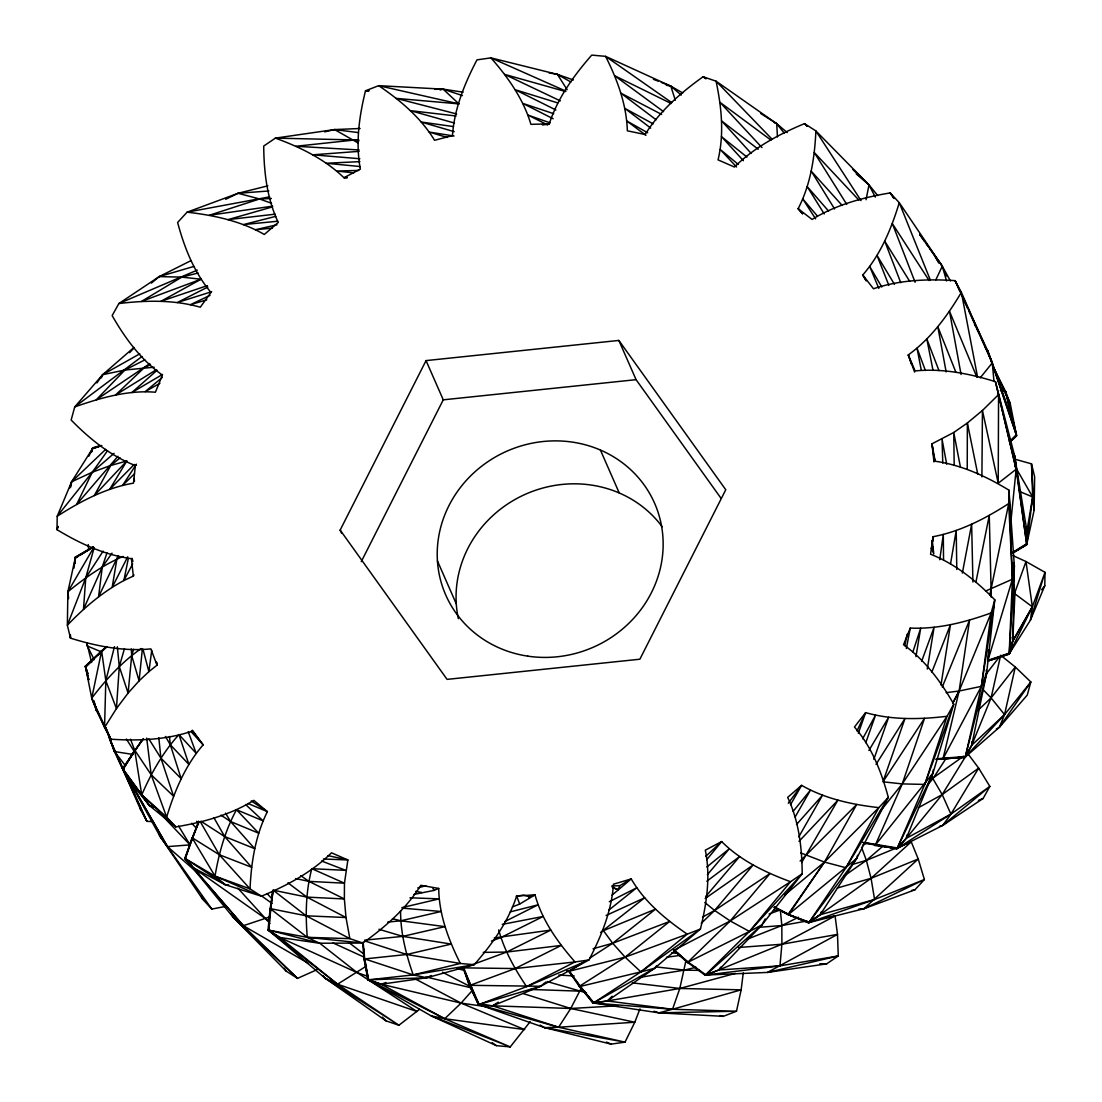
<?xml version="1.0" encoding="UTF-8"?>
<svg xmlns="http://www.w3.org/2000/svg" width="1102" height="1102" viewBox="0 0 1102 1102"><rect width="100%" height="100%" fill="white"/><g stroke="black" fill="none" stroke-linecap="round" stroke-linejoin="round"><path stroke-width="1.5" d="M967.225 469.3L967.363 422.989L982.447 410.467L998.564 394.599L995.437 381.678C969.553 373.606 942.279 368.22 915.087 370.933L908.282 354.913C930.735 338.713 947.376 315.916 961.371 292.333L955.076 280.638C927.719 278.834 899.645 279.894 873.473 288.765L862.783 274.963C880.718 254.355 891.408 228.582 899.273 202.699L890.168 192.919C862.976 197.465 835.715 204.876 812.064 219.45L798.137 208.664C810.562 184.778 814.667 157.558 815.893 130.931L804.515 123.617C779.086 134.21 754.154 147.461 734.442 167.036L718.049 159.873C724.331 134.003 721.507 106.922 716.066 81.176L703.062 76.768C680.829 92.692 659.671 111.109 645.111 134.513L627.341 130.821C626.583 104.621 617.285 79.523 605.604 56.354L591.746 55.1C573.949 75.404 557.695 97.926 549.264 123.851L530.916 124.347C523.491 99.208 508.091 77.333 490.927 57.869L476.973 59.866C464.645 83.435 454.286 108.795 452.454 135.615L434.546 140.298C420.909 117.694 400.288 100.351 378.689 85.667L365.506 90.777C359.197 116.261 355.464 143.053 360.34 169.116L343.934 177.725C324.759 159.129 300.254 147.2 275.39 138.122L263.722 146.043C263.915 172.05 267.015 198.691 278.255 222.439L264.301 234.464C240.787 220.965 213.774 215.221 187.092 212.176L177.615 222.48C184.323 247.523 194.104 272.414 210.964 292.443L200.288 307.21C173.868 299.661 145.919 300.323 118.878 303.532L112.156 315.599C125.049 338.245 140.987 359.831 162.393 375.107L155.41 392.229C127.818 389.901 100.53 397.918 74.743 406.9L71.148 420.027C89.579 438.844 110.599 455.939 135.367 465.581L136.441 465.072M1011.044 520.061L1016.14 469.245L995.437 381.678L1014.68 455.98L1016.14 469.245L998.233 483.227L998.564 394.599L1016.14 469.245L1026.651 543.727L1026.692 544.54L1012.807 553.025M981.91 476.932L982.447 410.467L998.233 483.227M75.17 562.915L75.212 557.213L93.257 546.771M971.812 741.784L971.757 745.186L965.132 757.487L936.383 759.085M1013.33 596.733L1026.003 561.552L1032.34 606.816L1030.398 620.192L1045.013 572.337L1032.34 606.816L1009.432 653.5L987.544 661.076L1009.17 653.899L1030.398 620.192L1044.779 585.768L1045.013 572.337L1026.003 561.552L1013.013 555.615M987.544 661.076L1009.28 654.147L1012.766 640.772L1014.35 565.849L1008.95 490.156C986.097 476.284 961.206 464.768 934.496 461.146L933.986 461.903L931.975 443.83L953.753 432.48L967.363 422.989L977.749 474.177M1012.945 552.226L1026.651 543.727L1026.912 531.136L1032.657 496.947L1031.513 463.859L1015.08 459.231M75.225 562.97L75.308 557.46L90.584 548.617M132.915 561.524L132.13 558.328L131.427 558.673C104.731 555.05 79.826 543.534 56.987 529.663L57.221 516.232C80.598 501.272 105.861 487.91 133.48 483.144L135.367 465.581M92.72 447.853L91.7 451.737L92.72 447.853L100.392 445.511M1009.17 653.899L1012.421 579.225L1008.95 490.156L1008.702 503.586L1012.421 579.225L987.957 660.332L1009.336 653.1L1012.766 640.772L1014.928 593.84L1013.372 583.798M989.789 595.287L1008.702 503.586C985.519 518.532 960.421 531.522 933.091 536.702L930.57 554.237C955.324 563.88 976.344 580.974 994.775 599.791L986.566 673.653L971.757 745.186L965.035 757.239L935.97 759.402M987.957 660.332L988.494 650.125M991.29 597.325L989.265 515.447L975.904 582.228M1009.336 653.1L1014.35 565.849L1013.427 562.585M419.49 1009.349L398.938 1025.232L385.934 1020.824L325.269 978.301L268.709 930.432L272.456 891.215M323.148 975.628L325.269 978.301L398.938 1025.232L337.543 984.21L268.709 930.432L269.411 920.459M269.646 917.126L273.172 890.182L306.852 897.097L344.361 898.97L346 917.525L349.857 938.642L362.861 943.05C385.094 927.126 406.252 908.709 420.826 885.305L438.72 888.446C439.009 914.853 448.652 940.13 460.333 963.465L474.177 964.718C491.974 944.414 508.242 921.892 516.659 895.967L535.007 894.865C542.019 920.349 557.805 942.32 575.01 961.95L588.95 959.966C601.279 936.383 611.638 911.023 613.47 884.217L631.226 878.914C644.518 901.973 665.58 919.302 687.235 934.152L700.431 929.041C706.671 903.406 710.735 876.338 705.308 850.179L721.672 841.57C740.668 860.662 765.559 872.481 790.533 881.71L802.201 873.776C802.008 847.769 798.909 821.128 787.668 797.38L801.636 785.354C825.136 798.854 852.149 804.598 878.831 807.642L888.308 797.352C881.476 772.171 871.82 746.908 854.449 727.017L865.635 712.622C892.055 720.157 920.018 719.496 947.059 716.286L953.767 704.233C940.888 681.587 924.936 659.988 903.53 644.711L910.266 628.071C937.995 629.311 965.311 622.272 991.18 612.919L994.775 599.791L981.372 686.339L965.393 756.482L936.535 758.796M319.415 942.981L357.158 972.625L417.052 1011.54L337.543 984.21L279.743 937.458L268.709 930.432L268.02 929.854L270.142 908.571L272.965 891.766M268.709 930.432L270.142 908.571L306.136 915.817L346 917.525L306.852 897.097L287.966 882.84M142.351 649.216L139.1 680.857L128.107 693.075L116.426 708.586L104.552 727.485L110.847 739.194C138.205 740.999 166.278 739.924 192.451 731.053L203.154 744.856C185.205 765.463 174.515 791.236 166.65 817.119L175.769 826.899C202.961 822.354 230.208 814.943 253.859 800.369L267.373 811.651C255.457 835.55 251.173 862.425 250.044 888.887L261.408 896.202C286.837 885.622 311.77 872.357 331.482 852.796L347.874 859.959L344.458 883.198L344.361 898.97L308.932 881.366L300.722 875.649M862.673 842.383L896.932 848.857L906.285 838.319L932.939 773.163L933.311 769.747M743.258 972.901L741.15 989.844L736.494 1011.223L723.311 1016.333L658.872 1012.848L592.986 1002.916L579.253 986.386L568.742 971.082L573.315 976.799M932.485 541.592L933.091 536.702L931.424 548.479L933.793 553.907L932.264 540.517L931.769 541.399M73.972 568.109L75.239 558.025L93.257 546.826M151.732 650.414L148.894 671.641L139.1 680.857L131.689 655.621L131.303 648.968M939.758 559.733L943.298 534.47L943.546 559.981M70.872 486.822L71.602 481.808L92.83 448.101L101.384 445.663L95.419 447.715M1014.35 565.849L1012.421 579.225L985.574 591.071M986.276 670.236L986.566 673.653L981.372 686.339L943.037 758.713L959.112 691.023L969.553 620.123L942.265 687.069M685.926 960.696L679.81 988.466L672.523 1009.267L658.872 1012.848L654.037 1011.237M906.354 648.486L910.266 628.071M940.984 685.072L950.447 624.765L931.865 672.027M927.278 669.038L934.097 627.3L921.671 661.186M915.955 656.668L920.68 628.223L912.8 652.191M950.516 563.976L956.219 530.475L956.784 569.472M962.349 573.068L971.647 524.277L972.928 582.008M866.048 199.724L869.01 184.916L815.893 130.931L861.034 200.619M128.273 558.742L123.865 580.547C102.555 591.953 84.028 607.836 67.36 625.22L70.487 638.141C96.37 646.213 123.644 651.599 150.85 648.885L157.035 665.167L148.894 671.641L142.943 649.161M904.811 645.579L907.125 634.27M106.605 646.557L101.618 650.951L91.728 698.186L96.466 710.583L110.847 739.194L91.728 698.186L85.46 666.421L106.756 646.998M906.987 834.999L906.285 838.319L896.835 848.623L863.692 842.975M75.239 558.025L67.883 591.788L67.36 625.22L85.777 577.806L94.193 547.556M1026.692 544.54L1034.117 510.212L1034.64 476.78L1031.513 463.859L1034.117 510.212L1032.657 496.947L1015.149 466.545M1000.299 656.916L991.084 697.897L971.757 745.186L1004.542 714.619L1030.852 681.973L1015.3 667.013L1000.671 655.277M321.646 861.034L345.725 870.346L311.797 868.679C305.846 891.036 305.337 914.398 307.279 937.334L319.566 943.243L362.861 943.05L307.279 937.334L268.13 930.102M494.302 937.926L550.766 930.102L506.672 952.059L463.722 967.859L478.406 1004.693L479.15 1004.473L462.992 967.611L469.259 985.064L478.296 1004.445L544.581 1027.615L611.073 1044.131L625.027 1042.134L634.793 1022.229L639.959 1008.867M114.47 646.654L105.82 680.678L104.552 727.485L91.728 698.186C105.916 679.562 121.881 662.013 141.166 648.555M965.393 756.482L986.566 673.653M1009.432 653.5L1012.821 640.978L1032.34 606.816L1014.928 593.84M124.485 648.596L119.291 666.545L116.426 708.586L105.82 680.678L101.618 650.951L106.591 646.805M133.631 649.257L131.689 655.621L128.107 693.075L119.291 666.545L117.335 646.778M897.372 847.961L932.939 773.163L953.767 704.233L924.785 784.431L897.372 847.961L864.381 842.52M57.951 526.467L56.987 529.663L58.131 526.522M69.646 488.186L71.602 481.808L105.668 449.396M773.893 907.401L788.013 914.522L808.62 922.911L820.177 914.729L856.585 858.554L857.618 855.29M198.567 821.155L185.232 858.637L243.308 925.708L297.485 978.383L316.825 969.76M106.977 552.86L102.252 567.048L83.477 609.351L85.777 577.806L103.12 551.138M883.528 780.188L904.976 718.545L876.049 764.347M858.348 733.257L865.635 712.622L856.97 730.97M873.845 759.278L888.639 717.278L868.913 750.476M865.8 742.638L875.539 715.129L862.632 738.808M308.009 963.134L243.308 925.708L184.75 858.32L198.815 821.899M118.079 556L98.56 596.829L102.252 567.048L112.032 553.135M101.356 377.862L102.651 374.694L133.989 347.447M952.775 703.104L959.112 691.023L991.18 612.919L981.372 686.339L959.112 691.023L946.15 692.648M965.035 757.239L999.349 727.306L1004.542 714.619L1015.3 667.013L991.084 697.897L977.736 710.583M581.043 988.549L570.753 1008.482L558.59 1027.243L544.581 1027.615L540.104 1025.08M774.761 907.29L788.013 914.522L808.51 922.677L820.177 914.729L821.513 911.574M192.74 836.446L199.049 821.817M132.639 563.935L123.865 580.547L133.328 576.07L133.921 574.776M935.722 280.073L942.279 266.188L899.273 202.699L930.281 279.936M88.863 456.159L92.83 448.101M528.712 898.075L529.415 896.67L535.007 894.865L519.676 904.067L512.402 906.932M245.608 804.529L263.13 820.866L236.503 809.736C225.235 830.302 218.885 853.113 215.014 876.131L225.318 884.741L261.408 896.202L215.014 876.131L184.75 858.32M612.368 887.565L617.974 889.645L619.999 885.609L631.226 878.914L612.078 895.127M340.16 530.076L426.047 360.602L618.856 340.435L725.763 489.743L639.876 659.216L447.081 679.383L340.16 530.076L341.537 533.216M361.249 561.676L443.266 399.833L426.047 360.602M127.736 556.772L112.17 587.338L116.881 559.141L118.851 556.469M809.199 922.154L856.585 858.554L888.308 797.352L845.95 867.742L809.199 922.154L788.013 914.522L824.461 862.067L856.667 804.529L800.121 861.075M952.679 703.2L959.112 691.023M825.109 917.732L835.082 915.927L837.492 934.386L838.278 955.957L779.954 965.862L705.239 975.118L749.456 931.466L790.533 881.71L730.24 920.955L674.272 950.02L687.593 962.418L705.349 975.366L718.779 969.994L761.964 924.895L765.187 918.958M896.835 848.623L942.775 825.398L983.122 798.468L989.844 786.401L978.672 768.122L968.562 754.608M795.162 816.954L810.493 790.093L793.137 811.334M798.743 836.914L822.533 795.217L796.526 824.503M790.547 804.625L801.636 785.354L788.274 803.206M1012.821 640.978L1032.34 606.816M92.912 548.92L67.883 591.788L68.269 598.662M107.528 450.718L92.279 472.221L57.221 516.232L71.602 481.808L92.279 472.221L110.779 465.443L126.785 461.035L109.704 489.343L134.21 464.465M965.793 756.11L942.196 794.583L906.285 838.319L950.916 814.13L989.844 786.401L942.775 825.398L939.469 826.362M199.517 874.575L167.476 846.625L122.997 769.265L142.31 739.387M178.662 826.114L190.026 844.876L167.476 846.625L122.997 769.265L134.83 750.338L142.613 739.993M136.386 464.19L122.639 485.348L134.472 473.791M945.943 758.617L933.077 778.453L927.636 784.996M224.574 906.602L211.832 909.081L202.727 899.301L159.721 835.812L122.542 768.466L143.384 738.602M122.997 769.265L134.719 750.09L141.745 794.845L149.5 805.658L175.769 826.899L141.745 794.845L122.542 768.466M720.708 967.157L718.779 969.994L706.024 974.774L761.964 924.895L802.201 873.776L749.456 931.466L687.593 962.418L730.24 920.955L770.022 873.555L714.606 910.459L702.553 917.098M800.658 852.879L824.461 862.067L845.95 867.742L878.831 807.642L824.461 862.067L788.812 914.205L856.585 858.554M801.65 862.549L837.892 800.217L799.005 841.349M96.921 382.931L102.651 374.694L139.802 353.825M530.186 1021.65L510.254 1046.9L496.396 1045.646L431.185 1015.865L367.848 979.595L364.004 958.492L362.654 943.298M999.349 727.306L1030.852 681.973L1027.257 695.1L999.349 727.306L996.373 728.973M932.939 773.163L875.36 845.014L902.262 783.908L924.495 718.38L882.964 781.814L902.262 783.908L924.785 784.431L947.059 716.286L902.262 783.908L879.933 811.664M942.775 825.398L950.916 814.13L978.672 768.122L942.196 794.583L918.31 807.766M985.284 675.182L999.638 656.599M117.942 456.283L76.672 504.385L92.279 472.221L114.071 453.321M1041.583 589.777L1044.779 585.768M980.215 377.848L992.296 362.861L987.557 350.45L955.076 280.638L959.994 291.493M706.658 859.767L721.672 841.57L705.666 856.406M575.23 979.582L593.096 1003.164L607.312 1000.974L654.547 968.3L656.737 965.655M188.235 731.728L196.211 753.341L178.951 734.593C163 752.225 151.208 773.136 141.745 794.845L166.65 817.119L151.208 774.789L146.69 738.106M707.401 874.671L729.304 848.774L706.823 866.985M705.624 896.601L739.607 856.557L706.823 881.228M471.849 990.96L461.091 1003.109L444.698 1018.716L431.185 1015.865L510.254 1046.9L444.698 1018.716L367.848 979.595L381.209 984.224L461.091 1003.109L488.227 1006.966M808.51 922.677L863.927 908.709L914.908 889.824L924.385 879.52L918.228 859.009L911.258 841.845L866.365 860.386L851.639 864.657M129.609 352.695L134.196 347.75M126.785 461.035L94.29 495.542L110.779 465.443L120.118 457.881M85.46 666.421L88.615 679.548L85.584 666.958L101.618 650.951L98.285 654.588M1009.432 441.668L1016.306 434.808L1005.534 391.417L993.425 367.324M87.774 673.46L85.639 667.054L93.684 659.12M1009.57 441.998L1016.471 435.194L1010.272 403.814L1005.534 391.417L1000.272 387.201M612.147 996.222L607.312 1000.974L592.986 1002.916M701.299 923.297L714.606 910.459L753.107 865.001L705.156 898.502M88.807 679.879L85.35 666.173L101.618 650.951M1010.286 441.434L1016.54 435.579L1016.306 434.808L992.296 362.861L961.371 292.333L977.557 377.036M1010.396 441.682L1016.65 435.827L1005.534 391.417L1000.437 390.618M911.258 841.845L871.076 878.322L809.171 922.498L788.66 914.384M157.049 370.286L131.841 392.532L162.49 374.446M858.802 909.095L863.927 908.709L918.228 859.009L871.076 878.322L837.368 888.005M883.253 845.868L866.365 860.386L844.407 875.773M593.826 1002.751L654.547 968.3L700.431 929.041L640.882 971.881L593.826 1002.751L580.107 986.455L569.527 971.165L582.476 962.79M162.338 377.394L145.244 391.596L159.942 383.289M151.387 283.104L159.225 276.602L190.935 260.637M784.982 894.783L824.461 862.067M608.814 910.128L636.722 887.771L609.296 901.725M465.154 972.336L469.259 985.064L479.094 1004.721L492.58 1005.823L540.614 986.276L545.889 982.061M142.02 356.497L74.743 406.9L102.651 374.694L124.912 370.01L154.239 367.2M942.885 759.016L965.435 756.881L1004.542 714.619L991.084 697.897L982.832 689.356M933.077 547.198L931.424 548.479L933.187 548.245M963.41 756.275L930.143 780.092M149.831 363.619L96.37 399.695L124.912 370.01L144.858 359.899M366.525 966.013L337.543 984.21L325.269 978.301M738.45 947.5L781.897 944.235L837.492 934.386L767.433 972.432L826.61 963.878L838.278 955.957L767.433 972.432L706.134 975.008L688.447 962.294M193.842 266.436L159.225 276.602L118.878 303.532L197.286 270.1M600.562 932.499L644.656 897.786L606.1 915.473M589.666 958.148L612.684 943.257L655.483 909.164L603.428 930.639L612.684 943.257L625.11 957.156L640.882 971.881L654.547 968.3M498.311 1002.173L492.58 1005.823L478.296 1004.445M156.429 369.666L115.476 395.053L144.348 367.586L150.492 364.734M78.104 556.414L75.335 558.122L75.212 557.213M80.873 554.719L90.584 548.755M1012.903 552.639L1026.775 544.126L1032.657 496.947L1020.149 491.74M1012.917 552.818L1026.788 544.787L1026.968 531.357L1014.68 455.98L1013.151 452.95M159.225 276.602L181.761 277.125L201.06 279.219L160.947 301.273L207.396 285.611M479.15 1004.473L540.614 986.276L588.95 959.966L526.591 986.648L478.406 1004.693M835.082 915.927L781.897 944.235L718.779 969.994L779.954 965.862L781.897 944.235L781.841 925.528L780.34 909.908L773.576 910.431M761.964 924.895L749.456 931.466L730.24 920.955L714.606 910.459L704.798 902.469M207.851 287.03L177.284 302.54L211.667 291.713M504.909 921.534L538.107 904.797L510.24 911.905M798.44 917.25L781.841 925.528L747.101 939.262M363.137 942.031L364.693 958.933L368.605 980.036L381.209 984.224L426.722 977.749L431.254 975.532M225.676 199.283L238.073 193.291L267.869 185.825M863.927 908.709L924.385 879.52L874.575 899.521L809.171 922.498M210.041 295.364L190.384 304.689L206.804 299.813M519.676 904.067L516.659 895.967M874.657 845.496L897.372 848.333L950.916 814.13L942.196 794.583L931.286 775.891M123.093 556.427C102.872 565.064 84.826 577.944 67.883 591.788L68.613 598.414M413.939 894.411L433.926 890.43L438.72 888.446M978.411 800.451L983.122 798.468M862.522 845.096L867.136 843.195M269.591 916.974L243.308 925.708L232.99 917.084L184.64 858.072L194.035 868.211L269.439 921.396M201.06 279.219L141.428 301.438L181.761 277.125L198.126 273.007M268.86 190.977L238.073 193.291L187.092 212.176L269.646 196.845M491.451 941.039L500.942 937.54L543.203 916.451L502.278 924.371M769.1 914.026L780.34 909.908M385.975 982.516L381.209 984.224L444.698 1018.716L524.648 1029.599L461.091 1003.109L415.909 979.265M92.554 448.666L101.825 445.511M272.593 206.859L228.031 219.615L275.224 214.16M593.041 948.767L612.684 943.257L669.63 921.451L625.11 957.156L579.253 986.386M820.177 914.729L874.575 899.521L871.076 878.322L866.365 860.386L861.516 847.204M417.741 887.937L425.827 885.691M368.66 979.816L426.722 977.749L474.177 964.718L413.209 974.898L368.66 979.816L364.004 958.492M735.309 973.41L679.81 988.466L607.312 1000.974L672.523 1009.267L736.494 1011.223L658.872 1012.848M440.097 89.951L443.128 89.152L463.115 92.182M275.844 216.336L243.39 224.601L277.635 221.24M569.527 971.165L625.11 957.156L687.235 934.152L640.882 971.881L580.107 986.455L593.771 1003.04L672.523 1009.267L741.15 989.844L679.81 988.466L632.355 982.86M696.009 967.253L684.438 970.118L638.981 977.502M402.078 907.593L439.188 898.874L409.944 897.786M324.677 131.868L334.567 129.568L360.106 128.493M276.905 224.794L255.43 229.726L272.414 228.128M911.533 890.444L914.908 889.824M806.802 921.024L781.841 925.528L758.024 927.402M358.136 132.557L334.567 129.568L275.39 138.122L358.908 140.037M272.552 206.17L209.256 215.289L259.562 198.966L271.354 198.498M666.503 957.28L680.099 955.379M516.301 896.133L523.698 895.168L529.415 896.67M367.958 979.843L364.721 958.933L406.707 954.497L451.269 944.083L402.726 936.369L378.923 929.275M443.266 399.833L636.074 379.667L721.011 498.283M364.638 940.171L402.726 936.369L445.015 926.644L400.852 920.79L392.532 918.724M387.697 922.098L400.852 920.79L441.172 911.492L402.161 908.117M347.295 177.463L343.934 177.725L347.226 177.711M152.71 805.41L149.5 805.658L129.072 780.547L122.969 769.141M359.128 151.346L312.83 154.817L359.844 158.743M611.596 886.091L619.999 885.609M618.043 1005.782L570.753 1008.482L492.58 1005.823L558.59 1027.243L625.027 1042.134L544.581 1027.615M359.872 161.622L326.33 163.261L360.285 166.554M548.7 124.347L542.225 124.65L549.264 123.851M584.886 991.318L530.654 989.472M358.66 170.424L336.62 171.044L353.701 172.835M540.614 986.276L470.044 985.326L515.116 968.562L561.276 945.42L506.672 952.059L483.255 952.376M368.881 90.708L365.506 90.777L368.867 90.887M434.698 89.331L443.128 89.152L462.441 95.599M463.722 967.859L515.116 968.562L575.01 961.95L526.591 986.648C514.841 969.113 504.248 950.42 498.71 929.909M699.618 970.394L684.438 970.118L655.883 966.881M819.792 963.713L826.61 963.878M153.357 821.61L146.924 821.362L140.629 809.667L109.704 739.139L105.957 727.926M194.035 868.211L225.318 884.741L228.665 884.865M323.437 859.009L347.874 859.959L328.052 855.634M359.156 149.968L295.901 146.263L353.783 140.078L358.825 140.877M558.838 975.036L574.17 975.959M458.914 103.877L378.689 85.667L443.128 89.152L458.914 103.877L396.293 98.381L456.655 113.974M671.862 952.734L678.543 953.478M456.104 115.999L410.44 110.655L454.479 123.052M687.593 962.418L688.543 962.542L674.369 950.268M453.473 126.578L421.267 122.033L454.217 131.675M268.736 930.267L279.743 937.458L319.566 943.243L268.02 929.854M133.135 754.484L114.443 751.55L109.704 739.139L109.401 735.764M454.052 136.028L429.215 132.061L447.233 137.474M549.044 72.87L557.419 74.385L573.357 79.964M415.743 891.325L421.818 892.496M295.556 878.556L308.932 881.366L344.458 883.198L311.797 868.679M586.471 992.916L547.253 981.551M666.311 85.185L670.815 86.135L682.703 92.954M426.722 977.749L413.209 974.898L364.693 958.933M719.978 1015.576L723.311 1016.333M425.895 976.923L470.692 987.723M570.836 81.989L557.419 74.385L490.927 57.869L565.781 91.094M457.165 968.548L463.818 970.256M238.073 193.291L259.562 198.966L271.547 203.291M565.601 91.549L504.647 74.399L560.326 100.888M479.094 1004.721L558.59 1027.243L634.793 1022.229L570.753 1008.482L523.298 993.618M566.621 970.779L569.858 971.757M557.708 102.899L515.157 89.717L555.904 109.98M364.61 940.86L406.707 954.497L460.333 963.465L413.209 974.898C406.046 954.401 400.577 933.008 400.563 911.175M553.714 113.699L522.72 103.368L553.163 118.768M366.87 976L357.158 972.625L279.743 937.458M154.349 807.353L149.5 805.658L122.653 768.7M550.077 122.845L527.817 115.021L547.542 124.884M653.417 79.303L658.169 81.162M661.324 82.416L670.815 86.135L681.243 95.061M248.115 803.523L267.373 811.651L251.215 800.892M101.398 651.874L87.32 646.02L86.782 642.686L91.604 662.522M612.602 887.344L617.974 889.645M606.403 1042.051L611.073 1044.131M333.024 942.954L363.935 957.046M773.659 122.226L776.731 123.699L787.227 132.584M671.201 103.519L614.654 75.735L663.611 111.688M774.541 907.277L787.255 913.668L774.623 907.139M442.467 972.212L471.009 986.965M661.668 114.429L620.922 93.174L656.103 119.774M653.21 123.879L624.751 108.327L650.731 128.094M334.567 129.568L358.04 142.929M191.528 731.301L194.255 732.816L203.154 744.856L191.128 731.687M647.673 132.777L626.735 120.944L645.924 135.298M225.318 884.741L185.232 858.637L191.996 837.658L219.284 854.725L251.614 867.274L224.656 836.528L213.857 817.629M760.848 113.575L776.731 123.699L784.142 133.053M200.895 821.224L224.656 836.528L254.686 848.678L230.594 821.541L225.511 813.124M232.99 917.084L286.107 971.069L297.485 978.383L232.99 917.084L231.42 914.04M220.965 815.149L230.594 821.541L258.722 833.208L236.503 809.736M671.697 102.596L605.604 56.354L670.815 86.135L675.319 100.254M492.181 1042.699L496.396 1045.646M260.954 895.527L272.111 903.447M770.987 140.119L719.923 102.293L761.978 147.585M348.893 942.568L363.756 954.001M758.176 149.225L721.562 120.862L751.165 153.385M270.142 908.571L307.279 937.334L349.857 938.642L306.136 915.817L273.172 890.182M746.936 157.063L721.466 136.62L743.382 160.685M673.584 950.379L688.543 962.542M738.409 164.487L720.212 149.473L736.522 166.967M673.487 950.131L687.703 962.666M269.976 923.517L237.853 888.157M852.879 169.584L869.01 184.916L877.674 195.495M856.24 173.896L869.01 184.916L875.305 197.093M771.937 139.059L716.066 81.176L776.731 123.699L777.447 136.937M382.366 1017.118L385.934 1020.824M191.693 823.263L196.418 828.181M129.072 780.547L133.755 785.506M136.111 787.971L138.453 790.451M158.371 811.471L190.026 844.876M858.857 200.054L814.309 152.558L846.749 204.366M267.276 893.736L271.85 898.777M842.176 205.454L811.237 171.141L834.572 208.953M828.621 211.116L807.201 186.61L824.227 213.926M802.518 213.705L798.137 208.664L802.532 213.788M817.326 215.964L802.793 198.952L815.604 218.83M985.436 347.722L987.557 350.45L1013.427 422.645L1016.471 435.194M125.022 765.146L114.443 751.55L105.833 727.554M974.512 324.346L979.347 333.3L978.92 332.611M192.395 730.227L194.255 732.816M158.771 832.52L159.721 835.812L167.476 846.625M919.66 234.395L924.578 241.31M926.548 244.079L942.279 266.188L950.42 280.955M919.743 234.561L927.622 245.663M929.592 248.432L942.279 266.188L946.59 280.982M159.721 835.812L211.832 909.081M134.719 750.09L151.208 774.789L173.579 796.236L160.92 758.148L158.812 737.775M284.275 968.217L286.107 971.069M929.138 280.542L892.344 223.582L915.101 282.264M557.419 74.385L567.131 89.689M126.399 739.056L134.692 752.115M1010.713 418.361L1013.427 422.645M148.853 738.891L160.92 758.148L181.183 778.673L170.342 744.814L169.46 736.508M196.624 821.321L198.443 824.227M909.715 281.354L884.741 241.145L900.747 282.677M894.48 284.357L877.013 255.388L888.859 285.39M866.213 280.707L862.783 274.963L866.034 280.652M191.996 837.658L215.014 876.131L250.044 888.887L219.284 854.725L200.33 821.761M881.779 286.961L869.712 266.477L878.831 288.393M165.424 736.453L170.342 744.814L188.91 764.43L178.951 734.593M944.8 273.034L946.508 275.982M993.508 367.2L1010.272 403.814L1005.313 393.194M85.584 666.958L87.857 673.556M94.221 659.657L87.32 646.02L86.962 642.7M993.274 367.365L999.652 381.044M963.506 299.248L967.721 308.56M969.113 311.659L975.435 325.627M976.84 328.727L992.296 362.861L993.976 381.457M109.704 739.139L117.432 756.206M118.837 759.319L125.16 773.273M126.565 776.373L146.924 821.362L114.443 751.55L107.803 732.059M618.856 340.435L636.074 379.667M600.411 450.043L619.255 492.993M437.439 560.932L456.297 603.882M432.769 887.785L433.926 890.43M976.895 377.215L949.497 311.232L961.068 374.501M201.459 896.146L202.727 899.301M955.957 372.435L937.83 326.743L946.15 371.939M1025.122 526.604L1026.361 529.773L1025.342 526.591M938.973 370.603L926.823 338.961L933.022 370.424M130.504 739.235L134.719 750.283M925.391 370.479L917.029 348.177L921.258 370.024M914.619 372.09L908.282 354.913L911.519 364.376M987.557 350.45L1016.306 434.808M85.35 666.173L85.639 667.054M933.766 456.462L935.061 460.65L931.975 443.83L934.496 461.146M93.987 700.789L96.466 710.583L94.855 704.123M960.448 467.193L953.753 432.48L954.18 464.796M139.995 806.347L140.629 809.667M946.687 464.176L942.058 439.285L942.775 463.088M156.47 662.054L157.035 665.167L156.512 662.206M1012.146 637.383L1012.766 640.772M1014.68 455.98L1026.651 543.727M134.155 478.42L134.499 481.188M131.427 558.673L133.328 576.07M363.812 948.808L364.266 953.864M88.256 544.567L88.615 549.609M70.294 634.711L70.487 638.141L70.376 634.835M458.349 618.649A114.057 107.114 -23.7 0 1 524.869 494.495A114.057 107.114 -23.7 0 1 662.164 526.742M705.955 78.614L703.062 76.768L705.914 78.683M806.995 125.986L804.515 123.617L806.981 126.014M894.094 198.443L890.168 192.919L894.108 198.47M938.808 262.731L934.524 255.375L938.794 262.799M527.858 656.158A114.057 107.114 -23.7 0 0 657.247 509.895A114.057 107.114 -23.7 0 0 465.443 481.381A114.057 107.114 -23.7 0 0 527.858 656.158"/></g></svg>
